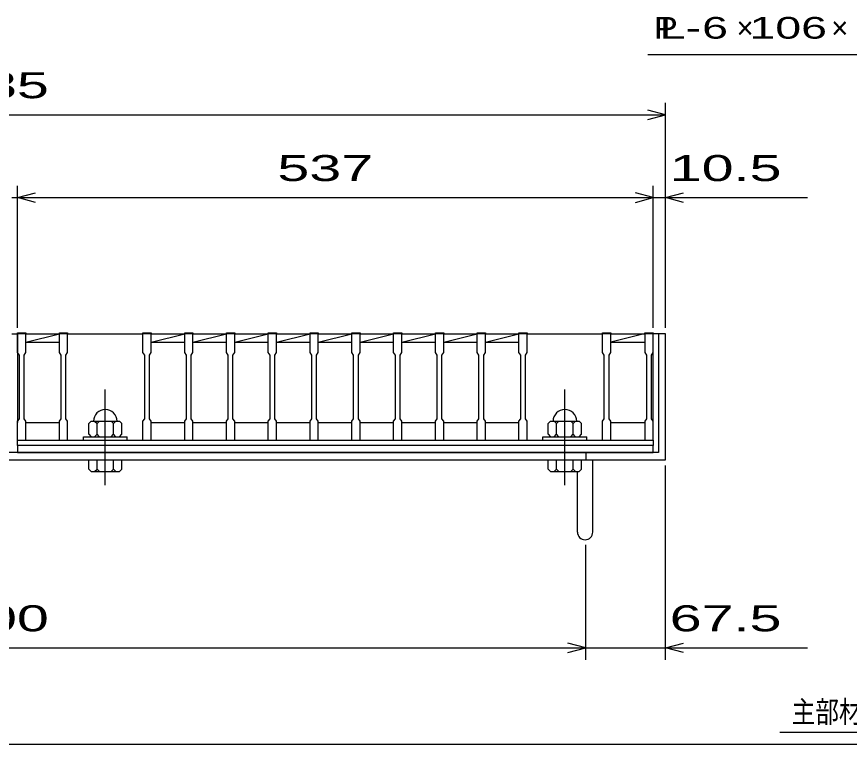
# Model space of a CAD drawing. Units: millimetres, scale not verified. Extents: x -1820 to 1731, y -1282 to 1054.
# Drawn here: x -831 to -127, y -1146 to -532 of the extents above; entities that cross this region are included whole.
import ezdxf
from ezdxf.enums import TextEntityAlignment as Align

# ---------------------------------------------------------------- set-up
doc = ezdxf.new("R2010")
doc.units = ezdxf.units.MM
doc.header["$LTSCALE"] = 10
doc.linetypes.add('CHAIN', pattern=[18.5, 12, -1.5, 3.5, -1.5])
for name, color, linetype, lineweight in [('0_2', 150, 'Continuous', 25), ('16', 3, 'Continuous', 25), ('19', 6, 'Continuous', 25), ('22', 4, 'Continuous', 25), ('32', 4, 'Continuous', 25)]:
    doc.layers.add(name, color=color, linetype=linetype, lineweight=lineweight)
doc.styles.add('ベクトル', font='')
doc.styles.get('ベクトル').set_extended_font_data('ベクトル')

msp = doc.modelspace()

# ---------------------------------------------------------------- linework, layer by layer
at = {"layer": '0_2'}
msp.add_line((1731, -1146.5), (-1729, -1146.5), dxfattribs=at)
at = {"layer": '16'}
for p, q in [((-830, -799.5), (-830, -798.8)), ((-830, -798.8), (-823, -798.8)), ((-823, -799.5), (-830, -799.5)), ((-830, -815.5), (-830, -799.5)), ((-830, -799.5), (-830, -874.5)), ((-823, -798.8), (-823, -799.5)), ((-823, -815.5), (-823, -799.5)), ((-823, -799.5), (-794.7, -799.5)), ((-823, -806.5), (-794.7, -799.5)), ((-794.7, -799.5), (-794.7, -798.8)), ((-794.7, -798.8), (-787.7, -798.8)), ((-787.7, -799.5), (-794.7, -799.5)), ((-794.7, -815.5), (-794.7, -799.5)), ((-787.7, -798.8), (-787.7, -799.5)), ((-787.7, -815.5), (-787.7, -799.5)), ((-787.7, -799.5), (-724.1, -799.5)), ((-724.1, -799.5), (-724.1, -798.8)), ((-724.1, -798.8), (-717.1, -798.8)), ((-717.1, -799.5), (-724.1, -799.5)), ((-724.1, -815.5), (-724.1, -799.5)), ((-717.1, -798.8), (-717.1, -799.5)), ((-717.1, -815.5), (-717.1, -799.5)), ((-717.1, -799.5), (-688.8, -799.5)), ((-717.1, -806.5), (-688.8, -799.5)), ((-688.8, -799.5), (-688.8, -798.8)), ((-688.8, -798.8), (-681.8, -798.8)), ((-681.8, -799.5), (-688.8, -799.5)), ((-688.8, -815.5), (-688.8, -799.5)), ((-681.8, -798.8), (-681.8, -799.5)), ((-681.8, -815.5), (-681.8, -799.5)), ((-681.8, -799.5), (-653.5, -799.5)), ((-681.8, -806.5), (-653.5, -799.5)), ((-653.5, -799.5), (-653.5, -798.8)), ((-653.5, -798.8), (-646.5, -798.8)), ((-646.5, -799.5), (-653.5, -799.5)), ((-653.5, -815.5), (-653.5, -799.5)), ((-646.5, -798.8), (-646.5, -799.5)), ((-646.5, -815.5), (-646.5, -799.5)), ((-646.5, -799.5), (-618.2, -799.5)), ((-646.5, -806.5), (-618.2, -799.5)), ((-618.2, -799.5), (-618.2, -798.8)), ((-618.2, -798.8), (-611.2, -798.8)), ((-611.2, -799.5), (-618.2, -799.5)), ((-618.2, -815.5), (-618.2, -799.5)), ((-611.2, -798.8), (-611.2, -799.5)), ((-611.2, -815.5), (-611.2, -799.5)), ((-611.2, -799.5), (-582.9, -799.5)), ((-611.2, -806.5), (-582.9, -799.5)), ((-582.9, -799.5), (-582.9, -798.8)), ((-582.9, -798.8), (-575.9, -798.8)), ((-575.9, -799.5), (-582.9, -799.5)), ((-582.9, -815.5), (-582.9, -799.5)), ((-575.9, -798.8), (-575.9, -799.5)), ((-575.9, -815.5), (-575.9, -799.5)), ((-575.9, -799.5), (-547.6, -799.5)), ((-575.9, -806.5), (-547.6, -799.5)), ((-547.6, -799.5), (-547.6, -798.8)), ((-547.6, -798.8), (-540.6, -798.8)), ((-540.6, -799.5), (-547.6, -799.5)), ((-547.6, -815.5), (-547.6, -799.5)), ((-540.6, -798.8), (-540.6, -799.5)), ((-540.6, -815.5), (-540.6, -799.5)), ((-540.6, -799.5), (-512.3, -799.5)), ((-540.6, -806.5), (-512.3, -799.5)), ((-512.3, -799.5), (-512.3, -798.8)), ((-512.3, -798.8), (-505.3, -798.8)), ((-505.3, -799.5), (-512.3, -799.5)), ((-512.3, -815.5), (-512.3, -799.5)), ((-505.3, -798.8), (-505.3, -799.5)), ((-505.3, -815.5), (-505.3, -799.5)), ((-505.3, -799.5), (-477, -799.5)), ((-505.3, -806.5), (-477, -799.5)), ((-477, -799.5), (-477, -798.8)), ((-477, -798.8), (-470, -798.8)), ((-470, -799.5), (-477, -799.5)), ((-477, -815.5), (-477, -799.5)), ((-470, -798.8), (-470, -799.5)), ((-470, -815.5), (-470, -799.5)), ((-470, -799.5), (-441.7, -799.5)), ((-470, -806.5), (-441.7, -799.5)), ((-441.7, -799.5), (-441.7, -798.8)), ((-441.7, -798.8), (-434.7, -798.8)), ((-434.7, -799.5), (-441.7, -799.5)), ((-441.7, -815.5), (-441.7, -799.5)), ((-434.7, -798.8), (-434.7, -799.5)), ((-434.7, -815.5), (-434.7, -799.5)), ((-434.7, -799.5), (-406.4, -799.5)), ((-434.7, -806.5), (-406.4, -799.5)), ((-406.4, -799.5), (-406.4, -798.8)), ((-406.4, -798.8), (-399.4, -798.8)), ((-399.4, -799.5), (-406.4, -799.5)), ((-406.4, -815.5), (-406.4, -799.5)), ((-399.4, -798.8), (-399.4, -799.5)), ((-399.4, -815.5), (-399.4, -799.5)), ((-399.4, -799.5), (-335.8, -799.5)), ((-335.8, -799.5), (-335.8, -798.8)), ((-335.8, -798.8), (-328.8, -798.8)), ((-328.8, -799.5), (-335.8, -799.5)), ((-335.8, -815.5), (-335.8, -799.5)), ((-328.8, -798.8), (-328.8, -799.5)), ((-328.8, -815.5), (-328.8, -799.5)), ((-328.8, -799.5), (-300, -799.5)), ((-300.5, -799.5), (-328.8, -806.5)), ((-300, -799.5), (-300, -798.8)), ((-300, -798.8), (-293, -798.8)), ((-300, -799.5), (-300, -815.5)), ((-293, -799.5), (-300, -799.5)), ((-293, -798.8), (-293, -799.5)), ((-293, -815.5), (-293, -799.5)), ((-293, -874.5), (-293, -799.5)), ((-823, -806.5), (-794.7, -806.5)), ((-717.1, -806.5), (-688.8, -806.5)), ((-681.8, -806.5), (-653.5, -806.5)), ((-646.5, -806.5), (-618.2, -806.5)), ((-611.2, -806.5), (-582.9, -806.5)), ((-575.9, -806.5), (-547.6, -806.5)), ((-540.6, -806.5), (-512.3, -806.5)), ((-505.3, -806.5), (-477, -806.5)), ((-470, -806.5), (-441.7, -806.5)), ((-434.7, -806.5), (-406.4, -806.5)), ((-328.8, -806.5), (-300, -806.5)), ((-828.5, -817.5), (-830, -815.5)), ((-824.5, -817.5), (-823, -815.5)), ((-793.2, -817.5), (-794.7, -815.5)), ((-789.2, -817.5), (-787.7, -815.5)), ((-722.6, -817.5), (-724.1, -815.5)), ((-718.6, -817.5), (-717.1, -815.5)), ((-687.3, -817.5), (-688.8, -815.5)), ((-683.3, -817.5), (-681.8, -815.5)), ((-652, -817.5), (-653.5, -815.5)), ((-648, -817.5), (-646.5, -815.5)), ((-616.7, -817.5), (-618.2, -815.5)), ((-612.7, -817.5), (-611.2, -815.5)), ((-581.4, -817.5), (-582.9, -815.5)), ((-577.4, -817.5), (-575.9, -815.5)), ((-546.1, -817.5), (-547.6, -815.5)), ((-542.1, -817.5), (-540.6, -815.5)), ((-510.8, -817.5), (-512.3, -815.5)), ((-506.8, -817.5), (-505.3, -815.5)), ((-475.5, -817.5), (-477, -815.5)), ((-471.5, -817.5), (-470, -815.5)), ((-440.2, -817.5), (-441.7, -815.5)), ((-436.2, -817.5), (-434.7, -815.5)), ((-404.9, -817.5), (-406.4, -815.5)), ((-400.9, -817.5), (-399.4, -815.5)), ((-334.3, -817.5), (-335.8, -815.5)), ((-330.3, -817.5), (-328.8, -815.5)), ((-300, -815.5), (-298.5, -817.5)), ((-294.5, -817.5), (-293, -815.5)), ((-828.5, -871.5), (-828.5, -817.5)), ((-824.5, -871.5), (-824.5, -817.5)), ((-793.2, -871.5), (-793.2, -817.5)), ((-789.2, -871.5), (-789.2, -817.5)), ((-722.6, -871.5), (-722.6, -817.5)), ((-718.6, -871.5), (-718.6, -817.5)), ((-687.3, -871.5), (-687.3, -817.5)), ((-683.3, -871.5), (-683.3, -817.5)), ((-652, -871.5), (-652, -817.5)), ((-648, -871.5), (-648, -817.5)), ((-616.7, -871.5), (-616.7, -817.5)), ((-612.7, -871.5), (-612.7, -817.5)), ((-581.4, -871.5), (-581.4, -817.5)), ((-577.4, -871.5), (-577.4, -817.5)), ((-546.1, -871.5), (-546.1, -817.5)), ((-542.1, -871.5), (-542.1, -817.5)), ((-510.8, -871.5), (-510.8, -817.5)), ((-506.8, -871.5), (-506.8, -817.5)), ((-475.5, -871.5), (-475.5, -817.5)), ((-471.5, -871.5), (-471.5, -817.5)), ((-440.2, -871.5), (-440.2, -817.5)), ((-436.2, -871.5), (-436.2, -817.5)), ((-404.9, -871.5), (-404.9, -817.5)), ((-400.9, -871.5), (-400.9, -817.5)), ((-334.3, -871.5), (-334.3, -817.5)), ((-330.3, -871.5), (-330.3, -817.5)), ((-298.5, -817.5), (-298.5, -871.5)), ((-294.5, -871.5), (-294.5, -817.5)), ((-830, -873.5), (-828.5, -871.5)), ((-823, -873.5), (-824.5, -871.5)), ((-794.7, -873.5), (-793.2, -871.5)), ((-787.7, -873.5), (-789.2, -871.5)), ((-724.1, -873.5), (-722.6, -871.5)), ((-717.1, -873.5), (-718.6, -871.5)), ((-688.8, -873.5), (-687.3, -871.5)), ((-681.8, -873.5), (-683.3, -871.5)), ((-653.5, -873.5), (-652, -871.5)), ((-646.5, -873.5), (-648, -871.5)), ((-618.2, -873.5), (-616.7, -871.5)), ((-611.2, -873.5), (-612.7, -871.5)), ((-582.9, -873.5), (-581.4, -871.5)), ((-575.9, -873.5), (-577.4, -871.5)), ((-547.6, -873.5), (-546.1, -871.5)), ((-540.6, -873.5), (-542.1, -871.5)), ((-512.3, -873.5), (-510.8, -871.5)), ((-505.3, -873.5), (-506.8, -871.5)), ((-477, -873.5), (-475.5, -871.5)), ((-470, -873.5), (-471.5, -871.5)), ((-441.7, -873.5), (-440.2, -871.5)), ((-434.7, -873.5), (-436.2, -871.5)), ((-406.4, -873.5), (-404.9, -871.5)), ((-399.4, -873.5), (-400.9, -871.5)), ((-335.8, -873.5), (-334.3, -871.5)), ((-328.8, -873.5), (-330.3, -871.5)), ((-298.5, -871.5), (-300, -873.5)), ((-293, -873.5), (-294.5, -871.5)), ((-830, -889.5), (-830, -873.5)), ((-823, -889.5), (-823, -873.5)), ((-823, -874.5), (-794.7, -874.5)), ((-794.7, -889.5), (-794.7, -873.5)), ((-787.7, -889.5), (-787.7, -873.5)), ((-767.9, -873.5), (-769.9, -875.5)), ((-769.9, -884.5), (-769.9, -875.5)), ((-767.9, -873.5), (-743.9, -873.5)), ((-764.9, -873.5), (-762.9, -875.5)), ((-762.9, -875.5), (-760.9, -873.5)), ((-762.9, -884.5), (-762.9, -875.5)), ((-750.9, -873.5), (-748.9, -875.5)), ((-748.9, -875.5), (-746.9, -873.5)), ((-748.9, -884.5), (-748.9, -875.5)), ((-743.9, -873.5), (-741.9, -875.5)), ((-741.9, -884.5), (-741.9, -875.5)), ((-724.1, -889.5), (-724.1, -873.5)), ((-717.1, -889.5), (-717.1, -873.5)), ((-717.1, -874.5), (-688.8, -874.5)), ((-688.8, -889.5), (-688.8, -873.5)), ((-681.8, -889.5), (-681.8, -873.5)), ((-681.8, -874.5), (-653.5, -874.5)), ((-653.5, -889.5), (-653.5, -873.5)), ((-646.5, -889.5), (-646.5, -873.5)), ((-646.5, -874.5), (-618.2, -874.5)), ((-618.2, -889.5), (-618.2, -873.5)), ((-611.2, -889.5), (-611.2, -873.5)), ((-611.2, -874.5), (-582.9, -874.5)), ((-582.9, -889.5), (-582.9, -873.5)), ((-575.9, -889.5), (-575.9, -873.5)), ((-575.9, -874.5), (-547.6, -874.5)), ((-547.6, -889.5), (-547.6, -873.5)), ((-540.6, -889.5), (-540.6, -873.5)), ((-540.6, -874.5), (-512.3, -874.5)), ((-512.3, -889.5), (-512.3, -873.5)), ((-505.3, -889.5), (-505.3, -873.5)), ((-505.3, -874.5), (-477, -874.5)), ((-477, -889.5), (-477, -873.5)), ((-470, -889.5), (-470, -873.5)), ((-470, -874.5), (-441.7, -874.5)), ((-441.7, -889.5), (-441.7, -873.5)), ((-434.7, -889.5), (-434.7, -873.5)), ((-434.7, -874.5), (-406.4, -874.5)), ((-406.4, -889.5), (-406.4, -873.5)), ((-399.4, -889.5), (-399.4, -873.5)), ((-379.6, -873.5), (-381.6, -875.5)), ((-381.6, -884.5), (-381.6, -875.5)), ((-379.6, -873.5), (-355.6, -873.5)), ((-376.6, -873.5), (-374.6, -875.5)), ((-374.6, -875.5), (-372.6, -873.5)), ((-374.6, -884.5), (-374.6, -875.5)), ((-362.6, -873.5), (-360.6, -875.5)), ((-360.6, -875.5), (-358.6, -873.5)), ((-360.6, -884.5), (-360.6, -875.5)), ((-355.6, -873.5), (-353.6, -875.5)), ((-353.6, -884.5), (-353.6, -875.5)), ((-335.8, -889.5), (-335.8, -873.5)), ((-328.8, -889.5), (-328.8, -873.5)), ((-328.8, -874.5), (-300, -874.5)), ((-300, -873.5), (-300, -889.5)), ((-293, -889.5), (-293, -873.5)), ((-769.9, -884.5), (-767.9, -886.5)), ((-764.9, -886.5), (-762.9, -884.5)), ((-760.9, -886.5), (-762.9, -884.5)), ((-750.9, -886.5), (-748.9, -884.5)), ((-746.9, -886.5), (-748.9, -884.5)), ((-743.9, -886.5), (-741.9, -884.5)), ((-381.6, -884.5), (-379.6, -886.5)), ((-376.6, -886.5), (-374.6, -884.5)), ((-372.6, -886.5), (-374.6, -884.5)), ((-362.6, -886.5), (-360.6, -884.5)), ((-358.6, -886.5), (-360.6, -884.5)), ((-355.6, -886.5), (-353.6, -884.5)), ((-830, -889.5), (-823, -889.5)), ((-830, -889.5), (-293, -889.5)), ((-830, -894), (-830, -889.5)), ((-794.7, -889.5), (-787.7, -889.5)), ((-787.7, -889.5), (-724.1, -889.5)), ((-774.4, -889.5), (-774.4, -886.5)), ((-774.4, -886.5), (-737.4, -886.5)), ((-774.4, -889.5), (-737.4, -889.5)), ((-737.4, -889.5), (-737.4, -886.5)), ((-724.1, -889.5), (-717.1, -889.5)), ((-688.8, -889.5), (-681.8, -889.5)), ((-653.5, -889.5), (-646.5, -889.5)), ((-618.2, -889.5), (-611.2, -889.5)), ((-582.9, -889.5), (-575.9, -889.5)), ((-547.6, -889.5), (-540.6, -889.5)), ((-512.3, -889.5), (-505.3, -889.5)), ((-477, -889.5), (-470, -889.5)), ((-441.7, -889.5), (-434.7, -889.5)), ((-406.4, -889.5), (-399.4, -889.5)), ((-399.4, -889.5), (-335.8, -889.5)), ((-386.1, -889.5), (-386.1, -886.5)), ((-386.1, -886.5), (-349.1, -886.5)), ((-386.1, -889.5), (-349.1, -889.5)), ((-349.1, -889.5), (-349.1, -886.5)), ((-335.8, -889.5), (-328.8, -889.5)), ((-300, -889.5), (-293, -889.5)), ((-293, -889.5), (-293, -894)), ((-293, -894), (-830, -894)), ((-830, -894), (-830, -900)), ((-830, -900), (-293, -900)), ((-293, -900), (-293, -894))]:
    msp.add_line(p, q, dxfattribs=at)
at = {"layer": '16', "linetype": 'CHAIN'}
for p, q in [((-755.9, -927.5), (-755.9, -846.5)), ((-367.6, -927.5), (-367.6, -846.5))]:
    msp.add_line(p, q, dxfattribs=at)
at = {"layer": '16'}
for centre in [(-755.9, -873.5), (-367.6, -873.5)]:
    msp.add_arc(centre, 10, 0, 180, dxfattribs=at)
at = {"layer": '19'}
for p, q in [((-835, -799.5), (-830, -799.5)), ((-282.5, -799.5), (-293, -799.5)), ((-288.5, -799.5), (-288.5, -900)), ((-282.5, -906), (-282.5, -799.5)), ((-288.5, -900), (-1411.5, -900)), ((-350, -900), (-350, -906)), ((-1417.5, -906), (-282.5, -906)), ((-769.9, -914), (-769.9, -906)), ((-769.9, -906), (-741.9, -906)), ((-762.9, -914), (-762.9, -906)), ((-748.9, -914), (-748.9, -906)), ((-741.9, -914), (-741.9, -906)), ((-381.6, -914), (-381.6, -906)), ((-381.6, -906), (-353.6, -906)), ((-374.6, -914), (-374.6, -906)), ((-360.6, -914), (-360.6, -906)), ((-353.6, -914), (-353.6, -906)), ((-344, -967.11), (-344, -906)), ((-767.9, -916), (-769.9, -914)), ((-764.9, -916), (-762.9, -914)), ((-760.9, -916), (-762.9, -914)), ((-750.9, -916), (-748.9, -914)), ((-746.9, -916), (-748.9, -914)), ((-741.9, -914), (-743.9, -916)), ((-379.6, -916), (-381.6, -914)), ((-376.6, -916), (-374.6, -914)), ((-372.6, -916), (-374.6, -914)), ((-362.6, -916), (-360.6, -914)), ((-358.6, -916), (-360.6, -914)), ((-353.6, -914), (-355.6, -916)), ((-767.9, -916), (-743.9, -916)), ((-379.6, -916), (-355.6, -916)), ((-357, -967.11), (-357, -916))]:
    msp.add_line(p, q, dxfattribs=at)
msp.add_arc((-350.5, -967.11), 6.5, 180, 0, dxfattribs=at)
at = {"layer": '22'}
for p, q in [((-297.5, -563.5), (-27.5, -563.5)), ((-282.5, -794.5), (-282.5, -604.5)), ((-282.5, -614.5), (-297.5, -610.5)), ((-1417.5, -614.5), (-282.5, -614.5)), ((-297.5, -618.5), (-282.5, -614.5)), ((-830, -794.5), (-830, -674.5)), ((-293, -794.5), (-293, -674.5)), ((-282.5, -794.5), (-282.5, -674.5)), ((-830, -684.5), (-815, -680.5)), ((-293, -684.5), (-308, -680.5)), ((-282.5, -684.5), (-267.5, -680.5)), ((-835, -684.5), (-830, -684.5)), ((-815, -688.5), (-830, -684.5)), ((-830, -684.5), (-293, -684.5)), ((-308, -688.5), (-293, -684.5)), ((-293, -684.5), (-282.5, -684.5)), ((-267.5, -688.5), (-282.5, -684.5)), ((-282.5, -684.5), (-162.5, -684.5)), ((-282.5, -1075), (-282.5, -911)), ((-350, -1075), (-350, -978)), ((-350, -1065), (-365, -1061)), ((-282.5, -1065), (-267.5, -1061)), ((-1350, -1065), (-350, -1065)), ((-365, -1069), (-350, -1065)), ((-350, -1065), (-282.5, -1065)), ((-267.5, -1069), (-282.5, -1065)), ((-282.5, -1065), (-162.5, -1065))]:
    msp.add_line(p, q, dxfattribs=at)
at = {"layer": '32'}
msp.add_line((69, -1136.5), (-186, -1136.5), dxfattribs=at)

# ---------------------------------------------------------------- texts
at = {"layer": '22', "color": 2, "style": 'ベクトル'}
for s, height, width, p in [('P', 18.33, 1.25, (-292.5, -541)), ('L-', 18.33, 1.6, (-287.5, -541)), (' 6 ', 18.33, 1.6, (-262.5, -541)), (' 106 ', 18.33, 1.6, (-222.5, -541)), (' 1135 ', 21.99, 1.65, (-925, -589.5)), (' 537 ', 21.99, 1.65, (-624, -659.5)), (' 10.5 ', 21.99, 1.65, (-292.5, -659.5)), (' 1000 ', 21.99, 1.65, (-925, -1040)), (' 67.5 ', 21.99, 1.65, (-292.5, -1040))]:
    msp.add_text(s, height=height, dxfattribs=dict(at, width=width)).set_placement(p, align=Align.MIDDLE_LEFT)
for p in [(-222.5, -541), (-142.5, -541)]:
    msp.add_text('×', height=18.33, dxfattribs=at).set_placement(p, align=Align.MIDDLE_LEFT)
at = {"layer": '32', "color": 2, "style": 'ベクトル', "width": 0.8}
msp.add_text('主部材ノンスリップ部詳細', height=18.33, dxfattribs=at).set_placement((-176, -1119), align=Align.MIDDLE_LEFT)

doc.saveas('drawing.dxf')
